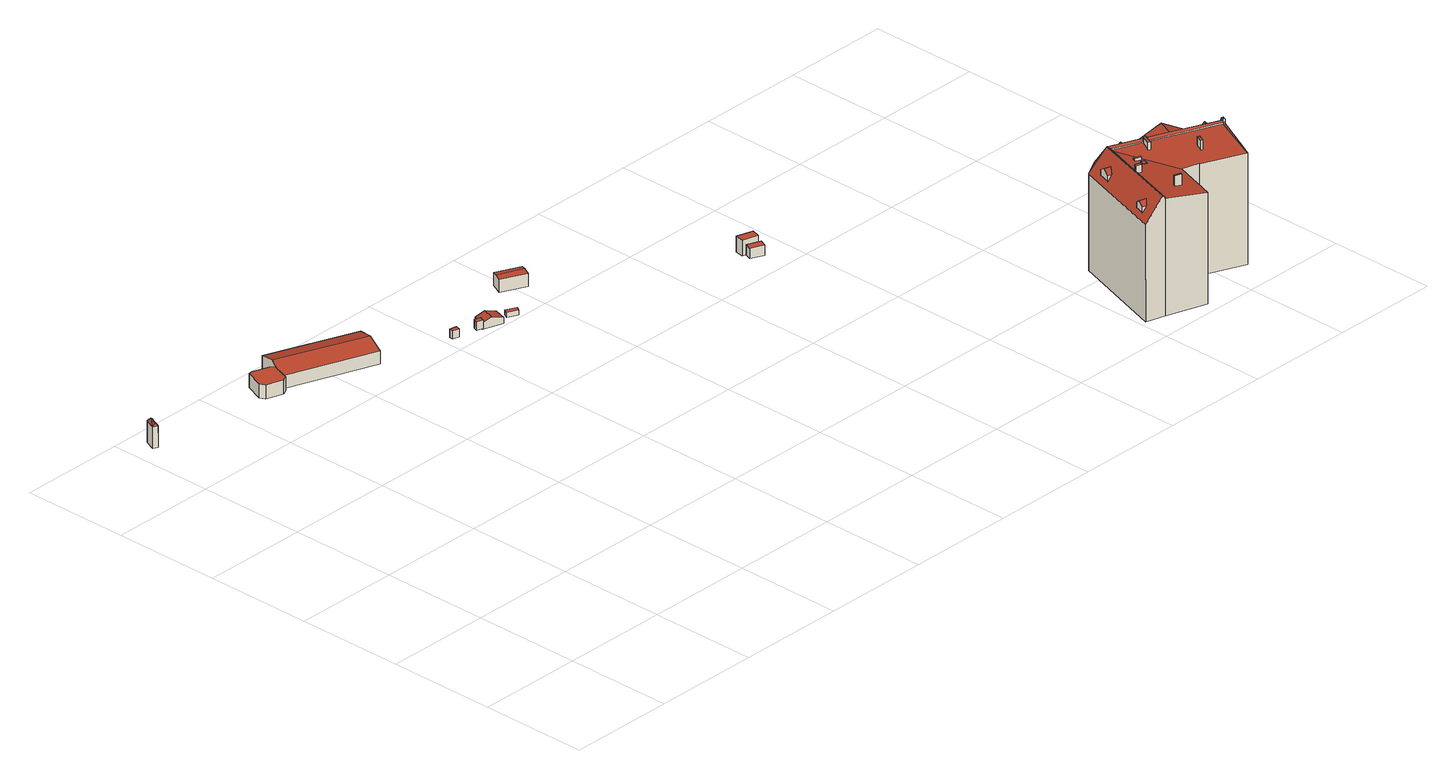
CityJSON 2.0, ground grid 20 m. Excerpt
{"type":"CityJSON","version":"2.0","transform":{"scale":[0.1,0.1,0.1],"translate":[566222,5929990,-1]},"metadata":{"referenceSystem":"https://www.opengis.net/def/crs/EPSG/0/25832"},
"CityObjects":{
"building1":{"type":"Building","attributes":{"Grundfläche 2D":"2.096825","Grundhöhe NN":"2.943"},"geometry":[{"type":"Solid","lod":"3","boundaries":[[[[0,1,2,3]],[[1,4,5,2]],[[3,2,6]],[[7,5,4]],[[8,9,5,7]],[[9,6,2,5]],[[10,4,1,0,3,11,12]],[[7,4,10,13]],[[14,6,9,8,7,13,15]],[[3,6,14,11]],[[13,10,12,11,14,15]]]],"semantics":{"surfaces":[{"type":"RoofSurface"},{"type":"WallSurface"},{"type":"GroundSurface"}],"values":[[0,0,0,0,0,0,1,1,1,1,2]]}}]},
"building2":{"type":"Building","attributes":{"Grundfläche 2D":"21.420356","Grundhöhe NN":"1.364"},"geometry":[{"type":"Solid","lod":"3","boundaries":[[[[16,17,18,19,20,21,22,23,24]],[[21,20,25,26]],[[20,19,27,25]],[[22,21,26,28]],[[23,22,28,29]],[[24,23,29,30]],[[16,24,30,31]],[[17,16,31,32]],[[18,17,32,33]],[[19,18,33,27]],[[33,32,31,30,29,28,26,25,27]]]],"semantics":{"surfaces":[{"type":"RoofSurface"},{"type":"WallSurface"},{"type":"GroundSurface"}],"values":[[0,1,1,1,1,1,1,1,1,1,2]]}}]},
"building3":{"type":"Building","attributes":{"Grundfläche 2D":"124.450711","Grundhöhe NN":"1.168"},"geometry":[{"type":"Solid","lod":"3","boundaries":[[[[34,35,36,37]],[[38,34,37,39,40]],[[40,39,37,36,41,42]],[[38,40,42,43]],[[35,34,38,43,44]],[[36,35,44,41]],[[42,41,44,43]]]],"semantics":{"surfaces":[{"type":"RoofSurface"},{"type":"WallSurface"},{"type":"GroundSurface"}],"values":[[0,0,1,1,1,1,2]]}}]},
"building4":{"type":"Building","attributes":{"Grundfläche 2D":"1.025576","Grundhöhe NN":"1.643"},"geometry":[{"type":"Solid","lod":"3","boundaries":[[[[45,46,47,48]],[[49,50,48,47]],[[50,51,45,48]],[[51,52,46,45]],[[52,49,47,46]],[[52,51,50,49]]]],"semantics":{"surfaces":[{"type":"RoofSurface"},{"type":"WallSurface"},{"type":"GroundSurface"}],"values":[[0,1,1,1,1,2]]}}]},
"building5":{"type":"Building","attributes":{"Grundfläche 2D":"0.982434","Grundhöhe NN":"1.658"},"geometry":[{"type":"Solid","lod":"3","boundaries":[[[[53,54,55,56,57]],[[58,59,55,54]],[[59,60,56,55]],[[60,61,57,56]],[[57,61,62,58,54,53]],[[60,59,58,62,61]]]],"semantics":{"surfaces":[{"type":"RoofSurface"},{"type":"WallSurface"},{"type":"GroundSurface"}],"values":[[0,1,1,1,1,2]]}}]},
"building6":{"type":"Building","attributes":{"Grundfläche 2D":"9.076462","Grundhöhe NN":"1.520"},"geometry":[{"type":"Solid","lod":"3","boundaries":[[[[63,64,65,66,67]],[[68,64,63,69]],[[67,66,65,70,71]],[[69,63,67,71,72]],[[68,69,72,73]],[[70,65,64,68,73]],[[71,70,73,72]]]],"semantics":{"surfaces":[{"type":"RoofSurface"},{"type":"WallSurface"},{"type":"GroundSurface"}],"values":[[0,0,1,1,1,1,2]]}}]},
"building7":{"type":"Building","attributes":{"Grundfläche 2D":"1.972547","Grundhöhe NN":"1.660"},"geometry":[{"type":"Solid","lod":"3","boundaries":[[[[74,75,76,77]],[[78,79,77,76]],[[79,80,74,77]],[[80,81,75,74]],[[81,78,76,75]],[[81,80,79,78]]]],"semantics":{"surfaces":[{"type":"RoofSurface"},{"type":"WallSurface"},{"type":"GroundSurface"}],"values":[[0,1,1,1,1,2]]}}]},
"building8":{"type":"Building","attributes":{"Grundfläche 2D":"12.257870","Grundhöhe NN":"-0.001"},"geometry":[{"type":"Solid","lod":"3","boundaries":[[[[82,83,84,85]],[[86,82,85,87]],[[87,85,84,88,89]],[[86,87,89,90]],[[83,82,86,90,91]],[[84,83,91,88]],[[89,88,91,90]]]],"semantics":{"surfaces":[{"type":"RoofSurface"},{"type":"WallSurface"},{"type":"GroundSurface"}],"values":[[0,0,1,1,1,1,2]]}}]},
"building9":{"type":"Building","attributes":{"Grundfläche 2D":"3.592225","Grundhöhe NN":"2.346"},"geometry":[{"type":"Solid","lod":"3","boundaries":[[[[92,93,94,95]],[[96,97,95,94]],[[97,98,92,95]],[[98,99,93,92]],[[99,96,94,93]],[[99,98,97,96]]]],"semantics":{"surfaces":[{"type":"RoofSurface"},{"type":"WallSurface"},{"type":"GroundSurface"}],"values":[[0,1,1,1,1,2]]}}]},
"building10":{"type":"Building","attributes":{"Grundfläche 2D":"5.088224","Grundhöhe NN":"1.737"},"geometry":[{"type":"Solid","lod":"3","boundaries":[[[[100,101,102,103]],[[104,105,103,102]],[[105,106,100,103]],[[106,107,101,100]],[[107,104,102,101]],[[107,106,105,104]]]],"semantics":{"surfaces":[{"type":"RoofSurface"},{"type":"WallSurface"},{"type":"GroundSurface"}],"values":[[0,1,1,1,1,2]]}}]},
"building11":{"type":"Building","attributes":{"Grundfläche 2D":"378.933269","Grundhöhe NN":"1.230"},"children":["building11-1","building11-2","building11-3","building11-4","building11-5","building11-6","building11-7","building11-8","building11-9","building11-10","building11-11"],"geometry":[{"type":"Solid","lod":"3","boundaries":[[[[108,109,110,111]],[[111,110,112]],[[108,113,114,109]],[[114,113,115,116,117,118,119,120,121,122]],[[120,119,118,123]],[[124,118,117]],[[125,126,120,127]],[[128,129,120,126]],[[130,131,127,132,133,134,118,135,136]],[[132,127,120,123,118,134,133]],[[127,131,130,136,135,137,138,139,140,141,142]],[[137,135,143,144,140,139,138]],[[142,141,140,145,127]],[[146,114,147]],[[122,148,149,150,147,114]],[[147,150,151]],[[152,122,121,120,129,153]],[[148,122,152,153,129,150,149]],[[109,114,146,154,112,110]],[[155,156,157]],[[157,156,158,159,160,161,162,163]],[[164,165,166,167,161,160]],[[127,145,125]],[[129,128,151,150]],[[164,160,113,108,111,166,165]],[[158,156,117,116,115,113,160,159]],[[156,117,156,168]],[[156,155,124,117]],[[135,118,124,155,169,170,143]],[[144,143,170,171,172,173,147,151,128,126,125,145,140]],[[146,147,173,174]],[[154,146,174,175]],[[111,112,154,175,176,166]],[[167,166,176,177]],[[161,167,177,178]],[[162,161,178,179]],[[163,162,179,180]],[[157,163,180,181]],[[155,157,181,169]],[[179,178,177,176,175,174,173,172,171,170,169,181,180]]]],"semantics":{"surfaces":[{"type":"RoofSurface"},{"type":"WallSurface"},{"type":"GroundSurface"}],"values":[[0,0,0,0,0,0,0,0,0,0,0,0,0,0,0,0,0,0,0,0,0,0,1,1,1,1,1,1,1,1,1,1,1,1,1,1,1,1,1,2]]}}]},
"building11-1":{"type":"BuildingInstallation","parents":["building11"],"geometry":[{"type":"MultiSurface","lod":"3","boundaries":[[[182,183,184]],[[185,186,182]],[[183,182,186,187]],[[186,185,188]],[[188,185,189,190,191,192]],[[117,124,184,183]],[[182,184,124,118,135,143,189,185]],[[190,189,143,144]],[[191,190,144,137,136,193,134,123,119,117,183,187,186,188,192]]],"semantics":{"surfaces":[{"type":"RoofSurface"},{"type":"WallSurface"}],"values":[0,0,0,0,0,1,1,1,1]}}]},
"building11-2":{"type":"BuildingInstallation","parents":["building11"],"geometry":[{"type":"MultiSurface","lod":"3","boundaries":[[[194,195,196,197]],[[198,194,197,199]],[[200,196,195]],[[198,199,201]],[[200,195,194,198,201]]],"semantics":{"surfaces":[{"type":"RoofSurface"},{"type":"WallSurface"}],"values":[0,0,1,1,1]}}]},
"building11-3":{"type":"BuildingInstallation","parents":["building11"],"geometry":[{"type":"MultiSurface","lod":"3","boundaries":[[[202,132,203,204,205,206]],[[207,203,132]],[[208,204,203]],[[209,210,211,212,213,204,208]],[[214,213,212]],[[215,142,131,132,202,206]],[[133,216,130,210,209,208,203,207]],[[214,212,211,138,217]],[[205,204,213,214,217,139,141,215,206]]],"semantics":{"surfaces":[{"type":"RoofSurface"},{"type":"WallSurface"}],"values":[0,0,0,0,0,1,1,1,1]}}]},
"building11-4":{"type":"BuildingInstallation","parents":["building11"],"geometry":[{"type":"MultiSurface","lod":"3","boundaries":[[[218,219,220,221,222,148]],[[223,224,225,226,227,228,229,220,219]],[[218,148,152,224,223,219]],[[222,221,230]],[[153,149,231,229,228,227,226,225]],[[229,231,230,221,220]]],"semantics":{"surfaces":[{"type":"RoofSurface"},{"type":"WallSurface"}],"values":[0,0,1,1,1,1]}}]},
"building11-5":{"type":"BuildingInstallation","parents":["building11"],"geometry":[{"type":"MultiSurface","lod":"3","boundaries":[[[232,233,234,235,236]],[[237,233,232,238,239]],[[235,234,240]],[[241,237,239]],[[241,240,234,233,237]]],"semantics":{"surfaces":[{"type":"RoofSurface"},{"type":"WallSurface"}],"values":[0,0,1,1,1]}}]},
"building11-6":{"type":"BuildingInstallation","parents":["building11"],"geometry":[{"type":"MultiSurface","lod":"3","boundaries":[[[242,243,244,245,246]],[[247,248,242,246]],[[248,249,243,242]],[[250,247,246,245]],[[243,249,250,245,244]]],"semantics":{"surfaces":[{"type":"RoofSurface"},{"type":"WallSurface"}],"values":[0,1,1,1,1]}}]},
"building11-7":{"type":"BuildingInstallation","parents":["building11"],"geometry":[{"type":"MultiSurface","lod":"3","boundaries":[[[251,252,253,254]],[[254,253,116,158,159,115]],[[255,251,254,115,159]],[[255,256,252,251]],[[158,116,253,252,256]]],"semantics":{"surfaces":[{"type":"RoofSurface"},{"type":"WallSurface"}],"values":[0,1,1,1,1]}}]},
"building11-8":{"type":"BuildingInstallation","parents":["building11"],"geometry":[{"type":"MultiSurface","lod":"3","boundaries":[[[257,258,259,260]],[[260,259,165,261]],[[257,260,261,262]],[[164,108,258,257,262]],[[258,108,164,165,259]]],"semantics":{"surfaces":[{"type":"RoofSurface"},{"type":"WallSurface"}],"values":[0,1,1,1,1]}}]},
"building11-9":{"type":"BuildingInstallation","parents":["building11"],"geometry":[{"type":"MultiSurface","lod":"3","boundaries":[[[263,264,265,266]],[[266,265,267,268]],[[263,266,268,269]],[[264,263,269,270]],[[265,264,270,267]]],"semantics":{"surfaces":[{"type":"RoofSurface"},{"type":"WallSurface"}],"values":[0,1,1,1,1]}}]},
"building11-10":{"type":"BuildingInstallation","parents":["building11"],"geometry":[{"type":"MultiSurface","lod":"3","boundaries":[[[271,272,273,274]],[[275,276,272,271]],[[276,277,273,272]],[[277,278,274,273]],[[278,275,271,274]]],"semantics":{"surfaces":[{"type":"RoofSurface"},{"type":"WallSurface"}],"values":[0,1,1,1,1]}}]},
"building11-11":{"type":"BuildingInstallation","parents":["building11"],"geometry":[{"type":"MultiSurface","lod":"3","boundaries":[[[279,280,281,282]],[[282,281,283,284]],[[279,282,284,285]],[[280,279,285,286]],[[281,280,286,283]]],"semantics":{"surfaces":[{"type":"RoofSurface"},{"type":"WallSurface"}],"values":[0,1,1,1,1]}}]}
},
"vertices":[
[11,915,79],[17,930,79],[7,916,84],[9,912,79],[19,933,79],[13,932,84],[1,916,79],[10,937,79],[9,934,79],[2,918,79],[19,933,39],[9,912,39],[11,915,39],[10,937,39],[1,916,39],[9,934,39],
[298,901,50],[302,912,50],[310,935,50],[304,941,50],[274,952,50],[266,951,50],[253,917,50],[258,908,50],[289,897,50],[274,952,24],[266,951,24],[304,941,24],[253,917,24],[258,908,24],[289,897,24],[298,901,24],[302,912,24],[310,935,24],
[478,883,56],[491,916,46],[327,979,46],[315,946,56],[466,850,46],[310,935,53],[302,912,46],[327,979,22],[302,912,22],[466,850,22],[491,916,22],
[610,811,41],[612,819,41],[599,821,41],[598,814,41],[599,821,26],[598,814,26],[610,811,26],[612,819,26],
[654,801,43],[657,808,43],[646,811,43],[643,803,43],[654,799,43],[657,808,27],[646,811,27],[643,803,27],[654,799,27],[654,801,27],
[671,796,43],[678,818,43],[661,823,36],[657,808,36],[654,801,36],[698,812,36],[691,789,36],[661,823,25],[654,801,25],[691,789,25],[698,812,25],
[724,787,36],[729,795,36],[710,804,36],[706,796,36],[710,804,27],[706,796,27],[724,787,27],[729,795,27],
[827,869,36],[832,879,34],[787,900,34],[782,889,36],[822,857,34],[777,878,34],[787,900,10],[777,878,10],[822,857,10],[832,879,10],
[1123,619,52],[1129,632,52],[1104,642,52],[1099,630,52],[1104,642,33],[1099,630,33],[1123,619,33],[1129,632,33],
[1134,643,56],[1138,658,56],[1108,667,56],[1104,651,56],[1108,667,27],[1104,651,27],[1134,643,27],[1138,658,27],
[1462,125,242],[1481,200,246],[1456,122,246],[1432,31,242],[1428,32,246],[1485,199,242],[1483,204,246],[1538,177,242],[1542,176,242],[1669,123,243],[1673,125,246],[1670,126,245],[1585,162,246],[1539,181,246],[1487,202,246],[1670,126,246],[1672,122,243],[1647,170,217],[1596,191,246],[1643,159,217],[1543,212,217],[1539,202,217],[1658,144,228],[1648,153,221],[1648,153,222],[1655,145,228],[1671,128,243],[1674,128,241],[1672,130,240],[1673,132,236],[1669,146,220],[1666,156,210],[1664,162,203],[1654,161,209],[1651,160,211],[1685,154,203],[1683,155,203],[1647,170,203],[1454,218,202],[1487,236,202],[1515,205,226],[1534,207,214],[1541,207,209],[1543,212,202],[1523,202,226],[1532,202,220],[1397,41,202],[1672,122,240],[1669,123,240],[1642,45,229],[1542,176,240],[1538,177,240],[1485,199,240],[1533,88,229],[1565,79,229],[1564,77,229],[1462,125,240],[1460,120,240],[1432,31,240],[1507,7,229],[1669,123,22],[1672,122,22],[1685,154,22],[1647,170,22],[1543,212,22],[1487,236,22],[1454,218,22],[1397,41,22],[1432,31,22],[1507,7,22],[1533,88,22],[1565,79,22],[1564,77,22],[1642,45,22],
[1673,125,248],[1669,123,249],[1672,122,248],[1674,128,249],[1671,128,249],[1670,126,249],[1671,129,249],[1685,154,205],[1683,155,205],[1673,132,242],[1672,130,247],[1671,129,241],
[1413,70,229],[1410,60,222],[1418,58,222],[1426,66,229],[1416,78,222],[1424,76,222],[1410,60,211],[1416,78,211],
[1651,160,222],[1655,145,232],[1662,157,234],[1654,161,224],[1652,162,222],[1652,146,228],[1656,144,234],[1658,144,232],[1661,143,229],[1668,145,222],[1669,146,222],[1666,156,229],[1672,153,222],[1652,162,209],[1656,144,228],[1672,153,210],
[1515,205,227],[1520,203,232],[1525,214,232],[1515,218,222],[1511,210,222],[1523,202,230],[1527,200,226],[1532,201,222],[1532,202,222],[1533,204,222],[1534,207,222],[1535,210,222],[1515,218,210],[1535,210,209],
[1461,176,229],[1449,180,229],[1445,168,222],[1453,166,222],[1457,171,226],[1452,190,222],[1460,182,225],[1459,188,222],[1445,168,211],[1452,190,211],
[1500,133,236],[1503,141,236],[1500,142,237],[1496,143,238],[1493,135,237],[1493,135,236],[1500,133,235],[1503,141,235],[1496,143,236],
[1530,159,251],[1534,157,251],[1542,176,251],[1538,177,251],[1530,159,237],[1534,157,237],
[1471,122,253],[1462,125,253],[1460,120,253],[1470,117,253],[1470,117,238],[1471,122,238],
[1592,101,251],[1596,100,251],[1601,112,251],[1597,114,251],[1601,112,235],[1597,114,235],[1592,101,233],[1596,100,233],
[1501,147,241],[1503,151,241],[1491,155,241],[1490,151,241],[1501,147,235],[1503,151,235],[1491,155,237],[1490,151,237],
[1480,56,253],[1479,53,253],[1491,49,253],[1492,52,253],[1491,49,233],[1492,52,233],[1480,56,234],[1479,53,234]
]}
